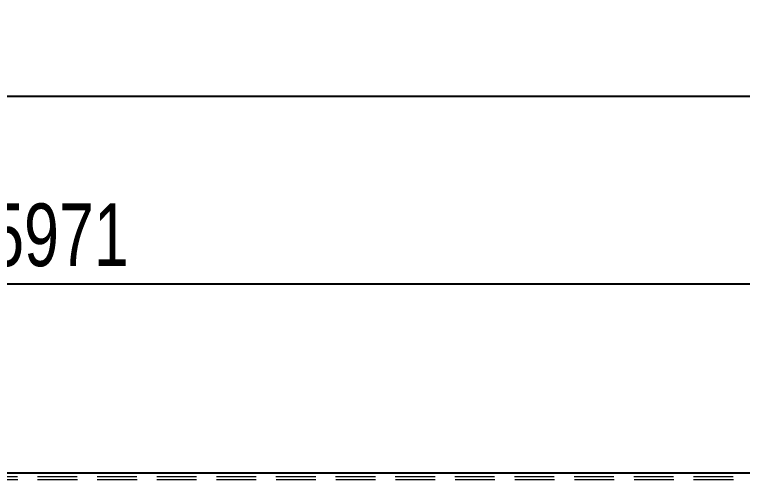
# Model space of a CAD drawing. Header units: millimetres. Extents: x 1293 to 41893, y 1011 to 26911.
# Drawn here: x 8413 to 9576, y 8753 to 9496 of the extents above; entities that cross this region are included whole.
import ezdxf

# ---------------------------------------------------------------- set-up
doc = ezdxf.new("R2010")
doc.units = ezdxf.units.MM
doc.header["$LTSCALE"] = 50
doc.linetypes.add('HIDDEN', pattern=[1.905, 1.27, -0.635])
doc.layers.add('CAPA_1', color=7, linetype='Continuous')
doc.styles.add('SLDTEXTSTYLE0', font='TXT', dxfattribs={"width": 0.75})
doc.dimstyles.new('SLDDIMSTYLE0', dxfattribs={"dimtxt": 100, "dimasz": 100, "dimexe": 0, "dimexo": 0.0625, "dimgap": 25, "dimtad": 2, "dimdec": 0, "dimlfac": 1.5, "dimrnd": 1e-09, "dimzin": 12, "dimdsep": 46, "dimtxsty": 'SLDTEXTSTYLE0', "dimsah": 1, "dimcen": 0.09, "dimadec": 0, "dimazin": 3, "dimtfac": 1, "dimtdec": 0, "dimtofl": 0, "dimtmove": 0, "dimatfit": 3, "dimfxl": 1, "dimfrac": 2, "dimtolj": 1, "dimtzin": 12, "dimarcsym": 0})

# ---------------------------------------------------------------- blocks, each defined once
blk = doc.blocks.new('_D_15')
at = {"layer": 'CAPA_1', "transparency": 16777216}
for p, q in [((6530.1, 8742.4), (6530.1, 9415.6)), ((16745.2, 6492), (16745.2, 9415.6)), ((6530.1, 9365.6), (16745.2, 9365.6))]:
    blk.add_line(p, q, dxfattribs=at)
for points in [[(6530.1, 9365.6), (6630.1, 9350.3), (6630.1, 9381)], [(16745.2, 9365.6), (16645.2, 9381), (16645.2, 9350.3)]]:
    blk.add_solid(points, dxfattribs=at)
at = {"layer": 'CAPA_1', "transparency": 16777216, "insert": (11452.9, 9494.6), "char_height": 100, "attachment_point": 1, "style": 'SLDTEXTSTYLE0'}
blk.add_mtext('15323', dxfattribs=at)
blk = doc.blocks.new('_D_16')
at = {"layer": 'CAPA_1', "transparency": 16777216}
for p, q in [((6530.1, 8742.4), (6530.1, 9115.6)), ((10510.5, 8346.2), (10510.5, 9115.6)), ((10510.5, 9065.6), (6530.1, 9065.6))]:
    blk.add_line(p, q, dxfattribs=at)
for points in [[(6530.1, 9065.6), (6630.1, 9050.3), (6630.1, 9081)], [(10510.5, 9065.6), (10410.5, 9081), (10410.5, 9050.3)]]:
    blk.add_solid(points, dxfattribs=at)
at = {"layer": 'CAPA_1', "transparency": 16777216, "insert": (8372.6, 9194.6), "char_height": 100, "attachment_point": 1, "style": 'SLDTEXTSTYLE0'}
blk.add_mtext('5971', dxfattribs=at)

msp = doc.modelspace()

# ---------------------------------------------------------------- linework, layer by layer
at = {"color": 7, "linetype": 'Continuous', "lineweight": 25}
msp.add_line((6638.2402488, 8764.6482983), (10133.6971124, 8764.6482983), dxfattribs=at)
at = {"color": 1, "linetype": 'HIDDEN', "lineweight": 18}
for p, q in [((10132.4917951, 8758.6614609), (6638.8209327, 8758.6614609)), ((10132.8145392, 8753.4761621), (6638.6654448, 8753.4761621))]:
    msp.add_line(p, q, dxfattribs=at)

# ---------------------------------------------------------------- dimensions: what is measured, and where the dimension line sits
at = {"layer": 'CAPA_1'}
for base, p1, p2, picture, middle in [((16745.1618891, 9365.6463094), (6530.1246702, 8678.8772747), (16745.1618891, 6428.5014528), '_D_15', (11637.6432797, 9365.6463094)), ((6530.1246702, 9065.6463094), (10510.5315994, 8282.7109274), (6530.1246702, 8678.8772747), '_D_16', (8520.3281348, 9065.6463094))]:
    dim = msp.add_linear_dim(base=base, p1=p1, p2=p2, dimstyle='SLDDIMSTYLE0', dxfattribs=at)
    dim.commit()
    dim.dimension.update_dxf_attribs({"geometry": picture, "text_midpoint": middle, "dimtype": 160})

doc.saveas('drawing.dxf')
